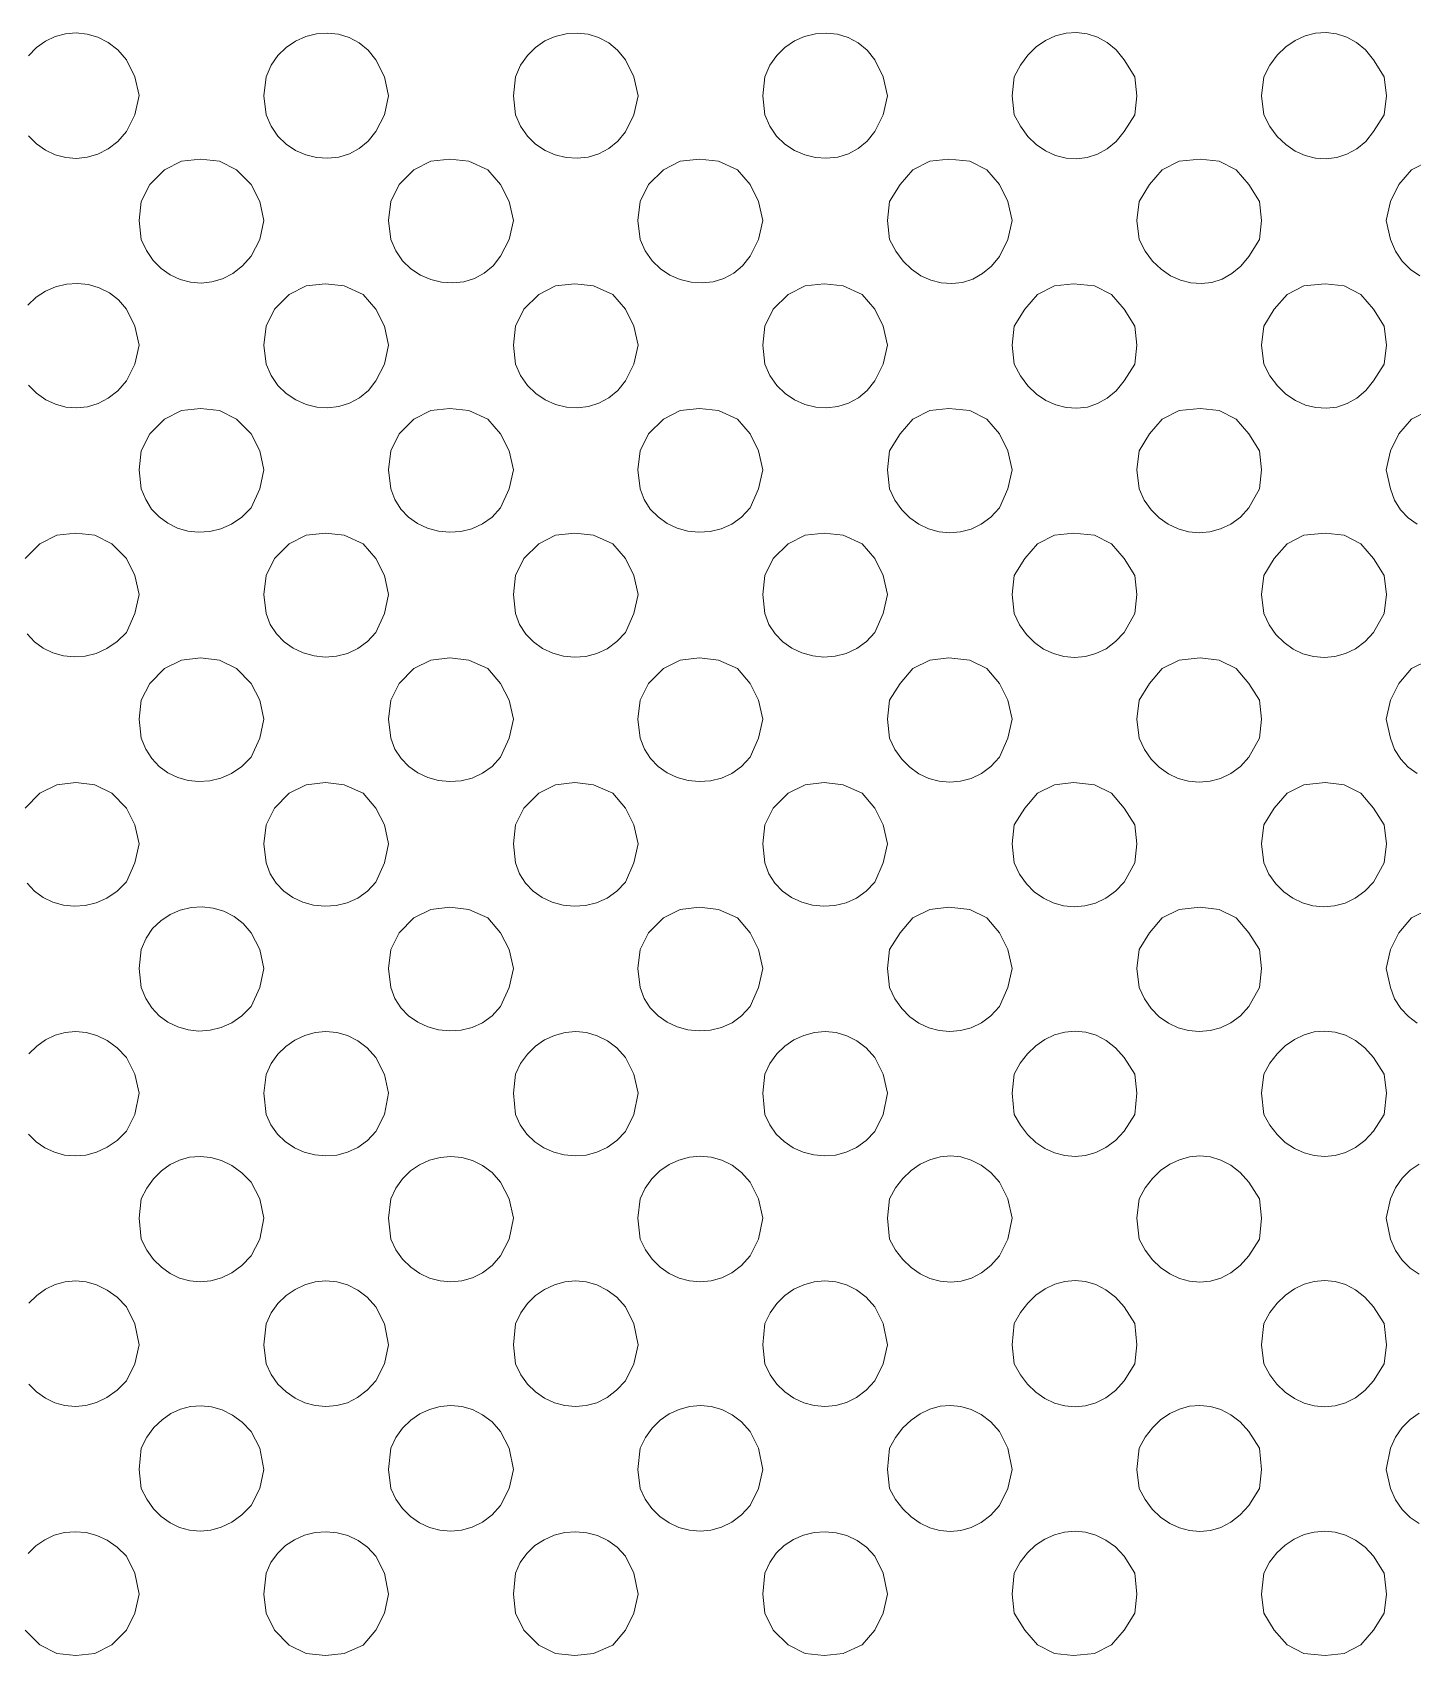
# Model space of a CAD drawing. Extents: x 0 to 248, y -13 to 228.
# Drawn here: x 73.58 to 90.39, y 89.84 to 109.61 of the extents above; entities that cross this region are included whole.
import ezdxf

# ---------------------------------------------------------------- set-up
doc = ezdxf.new("R2010")
doc.units = 0
doc.layers.add('GEOMETRY', color=7, linetype='Continuous')

msp = doc.modelspace()

# ---------------------------------------------------------------- linework, layer by layer
at = {"layer": 'GEOMETRY', "lineweight": 13}
for points in [[(73.531, 108.356), (73.628, 108.258), (73.738, 108.18), (73.858, 108.124), (73.985, 108.09), (74.116, 108.08), (74.248, 108.094), (74.377, 108.132), (74.502, 108.197), (74.619, 108.288), (74.725, 108.406), (74.828, 108.613), (74.88, 108.845), (74.88, 108.845), (74.828, 109.075), (74.725, 109.282), (74.618, 109.401), (74.501, 109.492), (74.376, 109.556), (74.246, 109.595), (74.114, 109.609), (73.984, 109.598), (73.858, 109.564), (73.738, 109.508), (73.628, 109.43), (73.531, 109.331)], [(90.589, 108.046), (90.383, 107.942), (90.228, 107.762), (90.125, 107.555), (90.074, 107.325), (90.125, 107.093), (90.187, 106.949), (90.268, 106.827), (90.368, 106.726), (90.481, 106.649)], [(73.532, 105.317), (73.63, 105.218), (73.741, 105.14), (73.861, 105.084), (73.988, 105.051), (74.118, 105.041), (74.25, 105.055), (74.379, 105.094), (74.504, 105.159), (74.62, 105.25), (74.725, 105.369), (74.828, 105.574), (74.88, 105.806), (74.88, 105.806), (74.828, 106.038), (74.725, 106.243), (74.629, 106.355), (74.517, 106.442), (74.394, 106.505), (74.263, 106.543), (74.128, 106.557), (73.993, 106.549), (73.862, 106.517), (73.738, 106.464), (73.624, 106.389), (73.525, 106.292)], [(90.589, 105.007), (90.383, 104.903), (90.228, 104.723), (90.125, 104.516), (90.074, 104.286), (90.125, 104.054), (90.175, 103.917), (90.248, 103.8), (90.341, 103.702), (90.449, 103.624)], [(73.514, 102.288), (73.605, 102.191), (73.711, 102.114), (73.829, 102.057), (73.956, 102.02), (74.088, 102.006), (74.223, 102.016), (74.357, 102.049), (74.487, 102.107), (74.611, 102.192), (74.725, 102.304), (74.828, 102.535), (74.88, 102.767), (74.88, 102.767), (74.828, 102.998), (74.725, 103.204), (74.545, 103.384), (74.339, 103.488), (74.108, 103.513), (73.875, 103.488), (73.669, 103.384), (73.489, 103.204)], [(90.589, 101.968), (90.383, 101.866), (90.228, 101.684), (90.125, 101.477), (90.074, 101.247), (90.125, 101.015), (90.176, 100.879), (90.25, 100.761), (90.342, 100.663), (90.45, 100.585)], [(73.514, 99.249), (73.605, 99.152), (73.711, 99.075), (73.829, 99.017), (73.956, 98.981), (74.088, 98.967), (74.223, 98.976), (74.357, 99.01), (74.487, 99.068), (74.611, 99.153), (74.725, 99.265), (74.828, 99.496), (74.88, 99.728), (74.88, 99.728), (74.828, 99.959), (74.725, 100.165), (74.545, 100.347), (74.339, 100.449), (74.108, 100.474), (73.875, 100.449), (73.669, 100.347), (73.489, 100.165)], [(90.589, 98.929), (90.383, 98.825), (90.228, 98.645), (90.125, 98.44), (90.074, 98.208), (90.125, 97.976), (90.176, 97.839), (90.25, 97.721), (90.343, 97.623), (90.451, 97.545)], [(73.53, 96.191), (73.625, 96.098), (73.732, 96.024), (73.848, 95.971), (73.972, 95.937), (74.1, 95.926), (74.231, 95.937), (74.361, 95.972), (74.489, 96.031), (74.611, 96.115), (74.725, 96.226), (74.828, 96.431), (74.88, 96.689), (74.88, 96.689), (74.828, 96.92), (74.725, 97.126), (74.611, 97.242), (74.489, 97.331), (74.363, 97.393), (74.234, 97.43), (74.105, 97.443), (73.978, 97.431), (73.855, 97.397), (73.739, 97.342), (73.632, 97.265), (73.536, 97.169)], [(90.474, 95.827), (90.364, 95.752), (90.268, 95.655), (90.187, 95.538), (90.125, 95.401), (90.074, 95.169), (90.125, 94.911), (90.187, 94.774), (90.268, 94.657), (90.365, 94.56), (90.474, 94.484)], [(73.535, 93.146), (73.63, 93.05), (73.737, 92.974), (73.853, 92.918), (73.975, 92.884), (74.102, 92.872), (74.231, 92.884), (74.361, 92.921), (74.487, 92.983), (74.61, 93.071), (74.725, 93.186), (74.828, 93.394), (74.88, 93.623), (74.88, 93.623), (74.828, 93.881), (74.725, 94.086), (74.61, 94.203), (74.488, 94.292), (74.361, 94.354), (74.232, 94.391), (74.104, 94.403), (73.977, 94.392), (73.855, 94.358), (73.74, 94.302), (73.633, 94.226), (73.537, 94.13)], [(90.474, 92.79), (90.364, 92.714), (90.267, 92.617), (90.187, 92.5), (90.125, 92.363), (90.074, 92.105), (90.125, 91.875), (90.187, 91.737), (90.267, 91.619), (90.364, 91.522), (90.473, 91.446)], [(73.489, 90.147), (73.669, 89.968), (73.875, 89.864), (74.108, 89.838), (74.339, 89.864), (74.545, 89.968), (74.725, 90.147), (74.828, 90.355), (74.88, 90.584), (74.88, 90.584), (74.828, 90.843), (74.725, 91.05), (74.613, 91.16), (74.491, 91.243), (74.363, 91.302), (74.232, 91.336), (74.101, 91.347), (73.971, 91.336), (73.846, 91.303), (73.729, 91.249), (73.622, 91.176), (73.527, 91.083)]]:
    msp.add_lwpolyline(points, dxfattribs=at)
for points in [[(77.919, 108.843), (77.868, 109.075), (77.765, 109.282), (77.67, 109.399), (77.56, 109.489), (77.439, 109.554), (77.309, 109.593), (77.175, 109.608), (77.041, 109.598), (76.909, 109.566), (76.784, 109.51), (76.67, 109.433), (76.569, 109.334), (76.487, 109.215), (76.426, 109.075), (76.4, 108.843), (76.426, 108.613), (76.487, 108.473), (76.569, 108.353), (76.67, 108.255), (76.785, 108.178), (76.91, 108.123), (77.042, 108.09), (77.177, 108.081), (77.311, 108.096), (77.441, 108.135), (77.562, 108.2), (77.671, 108.29), (77.765, 108.406), (77.868, 108.613), (77.919, 108.843)], [(80.958, 108.842), (80.907, 109.075), (80.804, 109.282), (80.709, 109.399), (80.6, 109.49), (80.478, 109.554), (80.349, 109.593), (80.215, 109.608), (80.081, 109.599), (79.949, 109.566), (79.824, 109.511), (79.71, 109.433), (79.609, 109.335), (79.526, 109.215), (79.464, 109.075), (79.439, 108.842), (79.464, 108.613), (79.525, 108.473), (79.609, 108.353), (79.71, 108.254), (79.825, 108.177), (79.95, 108.122), (80.082, 108.09), (80.217, 108.081), (80.351, 108.096), (80.48, 108.135), (80.601, 108.199), (80.71, 108.289), (80.804, 108.405), (80.907, 108.613), (80.958, 108.842)], [(83.997, 108.843), (83.946, 109.075), (83.843, 109.282), (83.749, 109.399), (83.639, 109.489), (83.517, 109.554), (83.388, 109.593), (83.254, 109.608), (83.119, 109.599), (82.987, 109.566), (82.862, 109.511), (82.747, 109.433), (82.647, 109.335), (82.564, 109.215), (82.503, 109.075), (82.477, 108.843), (82.503, 108.613), (82.564, 108.473), (82.646, 108.353), (82.747, 108.255), (82.862, 108.178), (82.988, 108.123), (83.12, 108.09), (83.255, 108.081), (83.39, 108.096), (83.52, 108.135), (83.641, 108.2), (83.75, 108.29), (83.843, 108.406), (83.946, 108.613), (83.997, 108.843)], [(87.036, 108.843), (87.01, 109.075), (86.881, 109.282), (86.782, 109.401), (86.672, 109.493), (86.554, 109.559), (86.429, 109.599), (86.301, 109.614), (86.172, 109.606), (86.045, 109.573), (85.924, 109.517), (85.81, 109.439), (85.706, 109.339), (85.616, 109.217), (85.542, 109.075), (85.516, 108.843), (85.542, 108.613), (85.616, 108.471), (85.706, 108.349), (85.81, 108.249), (85.924, 108.171), (86.045, 108.115), (86.172, 108.083), (86.301, 108.074), (86.43, 108.09), (86.555, 108.131), (86.673, 108.196), (86.783, 108.288), (86.881, 108.406), (87.01, 108.613), (87.036, 108.843)], [(90.075, 108.843), (90.049, 109.075), (89.92, 109.282), (89.822, 109.401), (89.712, 109.492), (89.594, 109.558), (89.469, 109.599), (89.341, 109.615), (89.212, 109.606), (89.085, 109.574), (88.963, 109.518), (88.849, 109.44), (88.746, 109.339), (88.655, 109.218), (88.581, 109.075), (88.555, 108.843), (88.581, 108.613), (88.655, 108.47), (88.745, 108.348), (88.849, 108.248), (88.964, 108.17), (89.086, 108.115), (89.213, 108.083), (89.342, 108.074), (89.471, 108.09), (89.595, 108.131), (89.714, 108.197), (89.823, 108.288), (89.92, 108.406), (90.049, 108.613), (90.075, 108.843)], [(76.4, 107.325), (76.348, 107.555), (76.245, 107.762), (76.065, 107.942), (75.859, 108.046), (75.627, 108.071), (75.396, 108.046), (75.189, 107.942), (75.008, 107.762), (74.906, 107.555), (74.88, 107.325), (74.906, 107.093), (74.97, 106.956), (75.052, 106.837), (75.149, 106.739), (75.259, 106.661), (75.379, 106.605), (75.505, 106.571), (75.636, 106.561), (75.767, 106.575), (75.897, 106.614), (76.022, 106.678), (76.139, 106.77), (76.245, 106.888), (76.348, 107.093), (76.4, 107.325)], [(79.439, 107.325), (79.386, 107.557), (79.284, 107.762), (79.129, 107.942), (78.898, 108.046), (78.666, 108.071), (78.433, 108.046), (78.227, 107.942), (78.047, 107.762), (77.945, 107.557), (77.918, 107.325), (77.945, 107.093), (78.007, 106.953), (78.09, 106.833), (78.191, 106.734), (78.307, 106.657), (78.433, 106.603), (78.565, 106.571), (78.7, 106.562), (78.834, 106.578), (78.964, 106.618), (79.084, 106.682), (79.192, 106.772), (79.284, 106.888), (79.386, 107.093), (79.439, 107.325)], [(82.478, 107.325), (82.425, 107.557), (82.323, 107.762), (82.168, 107.942), (81.937, 108.046), (81.705, 108.071), (81.473, 108.046), (81.267, 107.942), (81.086, 107.762), (80.984, 107.557), (80.957, 107.325), (80.984, 107.093), (81.046, 106.953), (81.129, 106.834), (81.23, 106.735), (81.346, 106.658), (81.471, 106.603), (81.604, 106.571), (81.739, 106.563), (81.873, 106.578), (82.002, 106.617), (82.123, 106.682), (82.231, 106.772), (82.323, 106.888), (82.425, 107.093), (82.478, 107.325)], [(85.516, 107.325), (85.464, 107.555), (85.362, 107.762), (85.206, 107.942), (85, 108.046), (84.744, 108.071), (84.512, 108.046), (84.305, 107.942), (84.151, 107.762), (84.023, 107.555), (83.996, 107.325), (84.023, 107.093), (84.097, 106.951), (84.187, 106.829), (84.29, 106.729), (84.404, 106.651), (84.526, 106.595), (84.652, 106.563), (84.781, 106.554), (84.91, 106.57), (85.035, 106.61), (85.154, 106.676), (85.264, 106.768), (85.362, 106.886), (85.464, 107.093), (85.516, 107.325)], [(88.555, 107.325), (88.53, 107.555), (88.401, 107.762), (88.245, 107.942), (88.039, 108.046), (87.808, 108.071), (87.55, 108.046), (87.344, 107.942), (87.19, 107.762), (87.062, 107.555), (87.035, 107.325), (87.062, 107.093), (87.136, 106.951), (87.226, 106.829), (87.33, 106.729), (87.444, 106.651), (87.566, 106.595), (87.692, 106.563), (87.821, 106.554), (87.95, 106.57), (88.075, 106.61), (88.193, 106.676), (88.303, 106.768), (88.401, 106.886), (88.53, 107.093), (88.555, 107.325)], [(77.919, 105.806), (77.868, 106.036), (77.765, 106.243), (77.61, 106.422), (77.379, 106.527), (77.148, 106.552), (76.915, 106.527), (76.709, 106.422), (76.529, 106.243), (76.426, 106.036), (76.4, 105.806), (76.426, 105.574), (76.487, 105.433), (76.571, 105.313), (76.672, 105.214), (76.787, 105.137), (76.913, 105.082), (77.045, 105.05), (77.18, 105.042), (77.314, 105.057), (77.443, 105.097), (77.564, 105.162), (77.672, 105.252), (77.765, 105.369), (77.868, 105.574), (77.919, 105.806)], [(80.958, 105.806), (80.907, 106.036), (80.804, 106.243), (80.649, 106.422), (80.417, 106.527), (80.186, 106.551), (79.954, 106.527), (79.748, 106.422), (79.568, 106.243), (79.464, 106.036), (79.439, 105.806), (79.464, 105.574), (79.526, 105.433), (79.61, 105.313), (79.711, 105.214), (79.827, 105.137), (79.953, 105.083), (80.085, 105.051), (80.219, 105.042), (80.353, 105.057), (80.482, 105.097), (80.603, 105.162), (80.711, 105.252), (80.804, 105.369), (80.907, 105.574), (80.958, 105.806)], [(83.997, 105.806), (83.946, 106.036), (83.843, 106.243), (83.687, 106.423), (83.456, 106.527), (83.225, 106.552), (82.993, 106.527), (82.786, 106.423), (82.606, 106.243), (82.503, 106.036), (82.477, 105.806), (82.503, 105.574), (82.565, 105.433), (82.648, 105.313), (82.749, 105.214), (82.865, 105.137), (82.991, 105.083), (83.123, 105.051), (83.258, 105.042), (83.392, 105.057), (83.521, 105.097), (83.642, 105.162), (83.75, 105.252), (83.843, 105.369), (83.946, 105.574), (83.997, 105.806)], [(87.036, 105.806), (87.01, 106.038), (86.881, 106.243), (86.725, 106.423), (86.521, 106.527), (86.264, 106.552), (86.032, 106.527), (85.826, 106.423), (85.671, 106.243), (85.542, 106.038), (85.516, 105.806), (85.542, 105.574), (85.617, 105.431), (85.707, 105.309), (85.811, 105.209), (85.926, 105.131), (86.048, 105.076), (86.175, 105.044), (86.304, 105.035), (86.432, 105.051), (86.557, 105.092), (86.675, 105.158), (86.784, 105.25), (86.881, 105.369), (87.01, 105.574), (87.036, 105.806)], [(90.075, 105.806), (90.049, 106.038), (89.92, 106.243), (89.765, 106.423), (89.559, 106.527), (89.328, 106.552), (89.07, 106.527), (88.865, 106.423), (88.71, 106.243), (88.581, 106.038), (88.555, 105.806), (88.581, 105.574), (88.656, 105.43), (88.747, 105.308), (88.851, 105.208), (88.966, 105.13), (89.088, 105.075), (89.216, 105.043), (89.345, 105.035), (89.473, 105.051), (89.597, 105.092), (89.715, 105.159), (89.824, 105.251), (89.92, 105.369), (90.049, 105.574), (90.075, 105.806)], [(76.4, 104.286), (76.348, 104.516), (76.245, 104.723), (76.065, 104.903), (75.859, 105.007), (75.627, 105.032), (75.396, 105.007), (75.189, 104.903), (75.008, 104.723), (74.906, 104.516), (74.88, 104.286), (74.906, 104.054), (74.959, 103.923), (75.032, 103.808), (75.123, 103.711), (75.229, 103.634), (75.346, 103.576), (75.472, 103.54), (75.604, 103.525), (75.739, 103.534), (75.873, 103.567), (76.005, 103.625), (76.129, 103.71), (76.245, 103.821), (76.348, 104.054), (76.4, 104.286)], [(79.439, 104.286), (79.386, 104.516), (79.284, 104.723), (79.129, 104.903), (78.898, 105.007), (78.666, 105.032), (78.433, 105.007), (78.227, 104.903), (78.047, 104.723), (77.945, 104.516), (77.918, 104.286), (77.945, 104.054), (77.995, 103.922), (78.068, 103.807), (78.162, 103.71), (78.272, 103.633), (78.394, 103.575), (78.525, 103.539), (78.661, 103.525), (78.798, 103.534), (78.933, 103.567), (79.061, 103.626), (79.18, 103.71), (79.284, 103.821), (79.386, 104.054), (79.439, 104.286)], [(82.478, 104.286), (82.425, 104.518), (82.323, 104.723), (82.168, 104.903), (81.937, 105.007), (81.705, 105.032), (81.473, 105.007), (81.267, 104.903), (81.086, 104.723), (80.984, 104.518), (80.957, 104.286), (80.984, 104.054), (81.034, 103.922), (81.107, 103.807), (81.201, 103.711), (81.311, 103.633), (81.433, 103.576), (81.564, 103.539), (81.7, 103.525), (81.837, 103.534), (81.972, 103.567), (82.1, 103.625), (82.219, 103.71), (82.323, 103.821), (82.425, 104.054), (82.478, 104.286)], [(85.516, 104.286), (85.464, 104.516), (85.362, 104.723), (85.206, 104.903), (85, 105.007), (84.744, 105.032), (84.512, 105.007), (84.305, 104.903), (84.151, 104.723), (84.023, 104.516), (83.996, 104.286), (84.023, 104.054), (84.087, 103.917), (84.17, 103.799), (84.268, 103.7), (84.378, 103.622), (84.498, 103.565), (84.625, 103.53), (84.755, 103.518), (84.886, 103.529), (85.016, 103.564), (85.14, 103.624), (85.256, 103.71), (85.362, 103.821), (85.464, 104.054), (85.516, 104.286)], [(88.555, 104.286), (88.53, 104.516), (88.401, 104.723), (88.245, 104.903), (88.039, 105.007), (87.808, 105.032), (87.55, 105.007), (87.344, 104.903), (87.19, 104.723), (87.062, 104.516), (87.035, 104.286), (87.062, 104.054), (87.126, 103.917), (87.209, 103.799), (87.306, 103.701), (87.417, 103.623), (87.537, 103.566), (87.664, 103.531), (87.794, 103.519), (87.925, 103.53), (88.055, 103.565), (88.179, 103.625), (88.296, 103.71), (88.401, 103.821), (88.53, 104.054), (88.555, 104.286)], [(77.919, 102.767), (77.868, 102.997), (77.765, 103.204), (77.61, 103.383), (77.379, 103.488), (77.148, 103.513), (76.915, 103.488), (76.709, 103.383), (76.529, 103.204), (76.426, 102.997), (76.4, 102.767), (76.426, 102.535), (76.476, 102.401), (76.551, 102.286), (76.645, 102.188), (76.755, 102.111), (76.878, 102.054), (77.01, 102.018), (77.146, 102.004), (77.283, 102.014), (77.417, 102.048), (77.545, 102.107), (77.662, 102.192), (77.765, 102.304), (77.868, 102.535), (77.919, 102.767)], [(80.958, 102.767), (80.907, 102.997), (80.804, 103.204), (80.649, 103.383), (80.417, 103.488), (80.186, 103.513), (79.954, 103.488), (79.748, 103.383), (79.568, 103.204), (79.464, 102.997), (79.439, 102.767), (79.464, 102.535), (79.515, 102.401), (79.59, 102.285), (79.684, 102.188), (79.795, 102.11), (79.918, 102.053), (80.049, 102.017), (80.185, 102.004), (80.322, 102.013), (80.456, 102.047), (80.583, 102.106), (80.701, 102.192), (80.804, 102.304), (80.907, 102.535), (80.958, 102.767)], [(83.997, 102.767), (83.946, 102.998), (83.843, 103.204), (83.687, 103.384), (83.456, 103.488), (83.225, 103.513), (82.993, 103.488), (82.786, 103.384), (82.606, 103.204), (82.503, 102.998), (82.477, 102.767), (82.503, 102.535), (82.553, 102.401), (82.628, 102.286), (82.722, 102.188), (82.832, 102.111), (82.955, 102.054), (83.087, 102.018), (83.223, 102.004), (83.361, 102.014), (83.495, 102.048), (83.623, 102.107), (83.74, 102.192), (83.843, 102.304), (83.946, 102.535), (83.997, 102.767)], [(87.036, 102.767), (87.01, 102.998), (86.881, 103.204), (86.725, 103.384), (86.521, 103.488), (86.264, 103.513), (86.032, 103.488), (85.826, 103.384), (85.671, 103.204), (85.542, 102.998), (85.516, 102.767), (85.542, 102.535), (85.607, 102.397), (85.69, 102.279), (85.788, 102.18), (85.899, 102.102), (86.019, 102.046), (86.146, 102.011), (86.276, 101.999), (86.408, 102.011), (86.537, 102.046), (86.66, 102.106), (86.776, 102.192), (86.881, 102.304), (87.01, 102.535), (87.036, 102.767)], [(90.075, 102.767), (90.049, 102.998), (89.92, 103.204), (89.765, 103.384), (89.559, 103.488), (89.328, 103.513), (89.07, 103.488), (88.865, 103.384), (88.71, 103.204), (88.581, 102.998), (88.555, 102.767), (88.581, 102.535), (88.646, 102.397), (88.729, 102.278), (88.828, 102.18), (88.939, 102.102), (89.059, 102.045), (89.186, 102.011), (89.317, 101.999), (89.448, 102.01), (89.577, 102.046), (89.7, 102.106), (89.816, 102.192), (89.92, 102.304), (90.049, 102.535), (90.075, 102.767)], [(76.4, 101.247), (76.348, 101.479), (76.245, 101.684), (76.065, 101.866), (75.859, 101.968), (75.627, 101.995), (75.396, 101.968), (75.189, 101.866), (75.008, 101.684), (74.906, 101.479), (74.88, 101.247), (74.906, 101.015), (74.96, 100.883), (75.034, 100.768), (75.125, 100.672), (75.231, 100.594), (75.349, 100.536), (75.475, 100.5), (75.607, 100.486), (75.741, 100.495), (75.875, 100.528), (76.006, 100.587), (76.13, 100.672), (76.245, 100.784), (76.348, 101.015), (76.4, 101.247)], [(79.439, 101.247), (79.386, 101.479), (79.284, 101.684), (79.129, 101.866), (78.898, 101.968), (78.666, 101.995), (78.433, 101.968), (78.227, 101.866), (78.047, 101.684), (77.945, 101.479), (77.918, 101.247), (77.945, 101.015), (77.996, 100.882), (78.07, 100.767), (78.164, 100.67), (78.274, 100.593), (78.397, 100.535), (78.528, 100.499), (78.664, 100.486), (78.801, 100.495), (78.935, 100.529), (79.063, 100.588), (79.181, 100.672), (79.284, 100.784), (79.386, 101.015), (79.439, 101.247)], [(82.478, 101.247), (82.425, 101.479), (82.323, 101.684), (82.168, 101.866), (81.937, 101.968), (81.705, 101.995), (81.473, 101.968), (81.267, 101.866), (81.086, 101.684), (80.984, 101.479), (80.957, 101.247), (80.984, 101.015), (81.035, 100.883), (81.109, 100.768), (81.203, 100.671), (81.313, 100.593), (81.436, 100.536), (81.567, 100.5), (81.703, 100.486), (81.84, 100.495), (81.974, 100.529), (82.102, 100.587), (82.22, 100.672), (82.323, 100.784), (82.425, 101.015), (82.478, 101.247)], [(85.516, 101.247), (85.464, 101.477), (85.362, 101.684), (85.206, 101.866), (85, 101.968), (84.744, 101.993), (84.512, 101.968), (84.305, 101.866), (84.151, 101.684), (84.023, 101.477), (83.996, 101.247), (84.023, 101.015), (84.088, 100.878), (84.171, 100.76), (84.269, 100.661), (84.379, 100.583), (84.499, 100.526), (84.626, 100.492), (84.756, 100.48), (84.888, 100.491), (85.017, 100.526), (85.141, 100.587), (85.257, 100.672), (85.362, 100.784), (85.464, 101.015), (85.516, 101.247)], [(88.555, 101.247), (88.53, 101.477), (88.401, 101.684), (88.245, 101.866), (88.039, 101.968), (87.808, 101.993), (87.55, 101.968), (87.344, 101.866), (87.19, 101.684), (87.062, 101.477), (87.035, 101.247), (87.062, 101.015), (87.127, 100.878), (87.21, 100.76), (87.308, 100.661), (87.419, 100.583), (87.539, 100.526), (87.665, 100.492), (87.796, 100.48), (87.927, 100.491), (88.056, 100.526), (88.18, 100.587), (88.296, 100.672), (88.401, 100.784), (88.53, 101.015), (88.555, 101.247)], [(77.919, 99.728), (77.868, 99.959), (77.765, 100.165), (77.61, 100.345), (77.379, 100.449), (77.148, 100.474), (76.915, 100.449), (76.709, 100.345), (76.529, 100.165), (76.426, 99.959), (76.4, 99.728), (76.426, 99.496), (76.475, 99.364), (76.548, 99.249), (76.642, 99.153), (76.752, 99.075), (76.874, 99.018), (77.005, 98.982), (77.141, 98.968), (77.279, 98.977), (77.413, 99.01), (77.542, 99.068), (77.66, 99.152), (77.765, 99.263), (77.868, 99.496), (77.919, 99.728)], [(80.958, 99.728), (80.907, 99.959), (80.804, 100.165), (80.649, 100.344), (80.417, 100.449), (80.186, 100.474), (79.954, 100.449), (79.748, 100.344), (79.568, 100.165), (79.464, 99.959), (79.439, 99.728), (79.464, 99.496), (79.514, 99.364), (79.588, 99.249), (79.681, 99.152), (79.791, 99.075), (79.913, 99.018), (80.044, 98.982), (80.18, 98.968), (80.318, 98.977), (80.452, 99.01), (80.581, 99.068), (80.699, 99.152), (80.804, 99.263), (80.907, 99.496), (80.958, 99.728)], [(83.997, 99.728), (83.946, 99.96), (83.843, 100.165), (83.687, 100.345), (83.456, 100.449), (83.225, 100.474), (82.993, 100.449), (82.786, 100.345), (82.606, 100.165), (82.503, 99.96), (82.477, 99.728), (82.503, 99.496), (82.552, 99.364), (82.626, 99.249), (82.719, 99.153), (82.829, 99.075), (82.952, 99.018), (83.083, 98.982), (83.219, 98.968), (83.357, 98.977), (83.492, 99.01), (83.62, 99.068), (83.739, 99.152), (83.843, 99.263), (83.946, 99.496), (83.997, 99.728)], [(87.036, 99.728), (87.01, 99.959), (86.881, 100.165), (86.725, 100.347), (86.521, 100.449), (86.264, 100.474), (86.032, 100.449), (85.826, 100.347), (85.671, 100.165), (85.542, 99.959), (85.516, 99.728), (85.542, 99.496), (85.606, 99.359), (85.689, 99.242), (85.786, 99.143), (85.896, 99.066), (86.015, 99.009), (86.142, 98.974), (86.272, 98.961), (86.403, 98.972), (86.532, 99.007), (86.656, 99.067), (86.774, 99.152), (86.881, 99.263), (87.01, 99.496), (87.036, 99.728)], [(90.075, 99.728), (90.049, 99.959), (89.92, 100.165), (89.765, 100.347), (89.559, 100.449), (89.328, 100.474), (89.07, 100.449), (88.865, 100.347), (88.71, 100.165), (88.581, 99.959), (88.555, 99.728), (88.581, 99.496), (88.645, 99.359), (88.728, 99.242), (88.825, 99.143), (88.935, 99.066), (89.055, 99.009), (89.181, 98.974), (89.311, 98.961), (89.442, 98.972), (89.572, 99.007), (89.696, 99.067), (89.813, 99.152), (89.92, 99.263), (90.049, 99.496), (90.075, 99.728)], [(76.4, 98.208), (76.348, 98.44), (76.245, 98.645), (76.148, 98.758), (76.037, 98.845), (75.913, 98.907), (75.782, 98.945), (75.647, 98.96), (75.512, 98.951), (75.381, 98.92), (75.256, 98.866), (75.143, 98.791), (75.044, 98.695), (74.964, 98.578), (74.906, 98.44), (74.88, 98.208), (74.906, 97.976), (74.959, 97.844), (75.033, 97.729), (75.125, 97.632), (75.231, 97.555), (75.349, 97.498), (75.476, 97.461), (75.608, 97.447), (75.743, 97.457), (75.877, 97.49), (76.007, 97.549), (76.131, 97.633), (76.245, 97.745), (76.348, 97.976), (76.4, 98.208)], [(79.439, 98.208), (79.386, 98.44), (79.284, 98.645), (79.129, 98.825), (78.898, 98.929), (78.666, 98.957), (78.433, 98.929), (78.227, 98.825), (78.047, 98.645), (77.945, 98.44), (77.918, 98.208), (77.945, 97.978), (77.995, 97.845), (78.068, 97.729), (78.162, 97.632), (78.273, 97.555), (78.396, 97.497), (78.528, 97.461), (78.664, 97.448), (78.802, 97.457), (78.936, 97.491), (79.064, 97.549), (79.181, 97.634), (79.284, 97.745), (79.386, 97.978), (79.439, 98.208)], [(82.478, 98.208), (82.425, 98.44), (82.323, 98.645), (82.168, 98.825), (81.937, 98.929), (81.705, 98.957), (81.473, 98.929), (81.267, 98.825), (81.086, 98.645), (80.984, 98.44), (80.957, 98.208), (80.984, 97.978), (81.034, 97.845), (81.107, 97.73), (81.201, 97.633), (81.312, 97.555), (81.435, 97.498), (81.566, 97.462), (81.703, 97.448), (81.84, 97.457), (81.975, 97.49), (82.103, 97.549), (82.22, 97.634), (82.323, 97.745), (82.425, 97.978), (82.478, 98.208)], [(85.516, 98.208), (85.464, 98.44), (85.362, 98.645), (85.206, 98.825), (85, 98.929), (84.744, 98.957), (84.512, 98.929), (84.305, 98.825), (84.151, 98.645), (84.023, 98.44), (83.996, 98.208), (84.023, 97.976), (84.088, 97.839), (84.171, 97.721), (84.269, 97.622), (84.379, 97.544), (84.499, 97.487), (84.626, 97.453), (84.756, 97.441), (84.888, 97.452), (85.017, 97.487), (85.141, 97.548), (85.257, 97.633), (85.362, 97.745), (85.464, 97.976), (85.516, 98.208)], [(88.555, 98.208), (88.53, 98.44), (88.401, 98.645), (88.245, 98.825), (88.039, 98.929), (87.808, 98.957), (87.55, 98.929), (87.344, 98.825), (87.19, 98.645), (87.062, 98.44), (87.035, 98.208), (87.062, 97.976), (87.127, 97.839), (87.21, 97.721), (87.308, 97.622), (87.419, 97.544), (87.539, 97.487), (87.665, 97.453), (87.796, 97.441), (87.927, 97.452), (88.056, 97.487), (88.18, 97.548), (88.296, 97.633), (88.401, 97.745), (88.53, 97.976), (88.555, 98.208)], [(77.919, 96.689), (77.868, 96.918), (77.765, 97.126), (77.659, 97.242), (77.543, 97.33), (77.418, 97.392), (77.288, 97.429), (77.156, 97.44), (77.025, 97.429), (76.898, 97.394), (76.777, 97.338), (76.667, 97.261), (76.569, 97.165), (76.488, 97.05), (76.426, 96.918), (76.4, 96.689), (76.426, 96.431), (76.485, 96.303), (76.564, 96.192), (76.66, 96.1), (76.771, 96.026), (76.892, 95.972), (77.02, 95.938), (77.153, 95.927), (77.286, 95.937), (77.417, 95.972), (77.543, 96.03), (77.66, 96.114), (77.765, 96.224), (77.868, 96.431), (77.919, 96.689)], [(80.958, 96.689), (80.907, 96.92), (80.804, 97.126), (80.7, 97.241), (80.585, 97.329), (80.461, 97.391), (80.331, 97.428), (80.199, 97.44), (80.068, 97.429), (79.94, 97.395), (79.819, 97.34), (79.708, 97.263), (79.609, 97.167), (79.527, 97.053), (79.464, 96.92), (79.439, 96.689), (79.464, 96.431), (79.523, 96.303), (79.603, 96.192), (79.7, 96.099), (79.81, 96.025), (79.931, 95.971), (80.059, 95.938), (80.192, 95.926), (80.325, 95.937), (80.456, 95.971), (80.582, 96.03), (80.699, 96.114), (80.804, 96.224), (80.907, 96.431), (80.958, 96.689)], [(83.997, 96.689), (83.946, 96.921), (83.843, 97.126), (83.739, 97.241), (83.624, 97.329), (83.5, 97.391), (83.37, 97.428), (83.237, 97.44), (83.106, 97.429), (82.978, 97.395), (82.856, 97.34), (82.745, 97.264), (82.647, 97.168), (82.565, 97.053), (82.503, 96.921), (82.477, 96.689), (82.503, 96.431), (82.562, 96.303), (82.641, 96.192), (82.738, 96.1), (82.848, 96.026), (82.969, 95.972), (83.098, 95.938), (83.23, 95.927), (83.364, 95.937), (83.495, 95.972), (83.621, 96.03), (83.738, 96.114), (83.843, 96.224), (83.946, 96.431), (83.997, 96.689)], [(87.036, 96.689), (87.01, 96.921), (86.881, 97.126), (86.775, 97.243), (86.661, 97.333), (86.539, 97.396), (86.413, 97.433), (86.285, 97.445), (86.158, 97.434), (86.033, 97.4), (85.914, 97.343), (85.803, 97.266), (85.702, 97.17), (85.614, 97.054), (85.542, 96.921), (85.516, 96.689), (85.542, 96.431), (85.616, 96.299), (85.704, 96.186), (85.805, 96.091), (85.915, 96.017), (86.033, 95.963), (86.156, 95.93), (86.283, 95.92), (86.41, 95.932), (86.535, 95.968), (86.657, 96.029), (86.773, 96.114), (86.881, 96.226), (87.01, 96.431), (87.036, 96.689)], [(90.075, 96.689), (90.049, 96.921), (89.92, 97.126), (89.814, 97.244), (89.699, 97.334), (89.577, 97.397), (89.451, 97.435), (89.324, 97.447), (89.197, 97.436), (89.073, 97.402), (88.954, 97.346), (88.843, 97.268), (88.743, 97.171), (88.654, 97.055), (88.581, 96.921), (88.555, 96.689), (88.581, 96.431), (88.655, 96.299), (88.743, 96.185), (88.844, 96.091), (88.954, 96.016), (89.072, 95.963), (89.196, 95.93), (89.323, 95.92), (89.45, 95.932), (89.576, 95.968), (89.697, 96.029), (89.813, 96.114), (89.92, 96.226), (90.049, 96.431), (90.075, 96.689)], [(76.4, 95.169), (76.348, 95.401), (76.245, 95.606), (76.13, 95.721), (76.007, 95.809), (75.881, 95.871), (75.751, 95.908), (75.622, 95.92), (75.495, 95.909), (75.373, 95.875), (75.257, 95.82), (75.15, 95.744), (75.055, 95.648), (74.972, 95.534), (74.906, 95.401), (74.88, 95.169), (74.906, 94.911), (74.972, 94.779), (75.055, 94.664), (75.15, 94.569), (75.257, 94.493), (75.373, 94.437), (75.496, 94.403), (75.623, 94.392), (75.752, 94.405), (75.881, 94.441), (76.008, 94.503), (76.13, 94.592), (76.245, 94.707), (76.348, 94.911), (76.4, 95.169)], [(79.439, 95.169), (79.386, 95.401), (79.284, 95.608), (79.18, 95.723), (79.064, 95.811), (78.94, 95.872), (78.81, 95.908), (78.677, 95.92), (78.545, 95.908), (78.417, 95.874), (78.296, 95.819), (78.185, 95.743), (78.088, 95.647), (78.007, 95.533), (77.945, 95.401), (77.918, 95.169), (77.945, 94.911), (78.008, 94.78), (78.09, 94.666), (78.188, 94.57), (78.298, 94.494), (78.419, 94.438), (78.546, 94.404), (78.677, 94.393), (78.809, 94.405), (78.939, 94.441), (79.063, 94.503), (79.179, 94.591), (79.284, 94.707), (79.386, 94.911), (79.439, 95.169)], [(82.478, 95.169), (82.425, 95.401), (82.323, 95.608), (82.219, 95.724), (82.103, 95.812), (81.978, 95.874), (81.848, 95.91), (81.716, 95.922), (81.584, 95.91), (81.456, 95.875), (81.335, 95.82), (81.225, 95.743), (81.127, 95.647), (81.046, 95.533), (80.984, 95.401), (80.957, 95.169), (80.984, 94.911), (81.047, 94.78), (81.129, 94.666), (81.227, 94.57), (81.337, 94.494), (81.458, 94.438), (81.585, 94.404), (81.716, 94.392), (81.848, 94.404), (81.978, 94.441), (82.102, 94.503), (82.218, 94.591), (82.323, 94.707), (82.425, 94.911), (82.478, 95.169)], [(85.516, 95.169), (85.464, 95.401), (85.362, 95.606), (85.255, 95.723), (85.14, 95.813), (85.018, 95.876), (84.892, 95.913), (84.764, 95.925), (84.638, 95.914), (84.514, 95.88), (84.396, 95.824), (84.285, 95.747), (84.184, 95.65), (84.096, 95.535), (84.023, 95.401), (83.996, 95.169), (84.023, 94.911), (84.095, 94.778), (84.183, 94.662), (84.284, 94.566), (84.395, 94.489), (84.514, 94.433), (84.638, 94.399), (84.766, 94.388), (84.894, 94.4), (85.02, 94.437), (85.142, 94.5), (85.257, 94.59), (85.362, 94.707), (85.464, 94.911), (85.516, 95.169)], [(88.555, 95.169), (88.53, 95.401), (88.401, 95.606), (88.294, 95.723), (88.179, 95.812), (88.057, 95.875), (87.931, 95.913), (87.804, 95.925), (87.677, 95.914), (87.554, 95.88), (87.435, 95.825), (87.325, 95.748), (87.224, 95.651), (87.136, 95.535), (87.062, 95.401), (87.035, 95.169), (87.062, 94.911), (87.136, 94.777), (87.224, 94.661), (87.325, 94.565), (87.435, 94.488), (87.554, 94.432), (87.677, 94.399), (87.804, 94.388), (87.932, 94.4), (88.058, 94.438), (88.179, 94.501), (88.295, 94.59), (88.401, 94.707), (88.53, 94.911), (88.555, 95.169)], [(77.919, 93.623), (77.868, 93.881), (77.765, 94.086), (77.659, 94.203), (77.542, 94.292), (77.417, 94.354), (77.288, 94.39), (77.156, 94.402), (77.026, 94.39), (76.899, 94.356), (76.779, 94.3), (76.669, 94.224), (76.571, 94.128), (76.489, 94.013), (76.426, 93.881), (76.4, 93.623), (76.426, 93.392), (76.489, 93.261), (76.571, 93.146), (76.669, 93.05), (76.779, 92.974), (76.898, 92.918), (77.025, 92.883), (77.155, 92.871), (77.287, 92.883), (77.416, 92.919), (77.541, 92.981), (77.658, 93.07), (77.765, 93.186), (77.868, 93.392), (77.919, 93.623)], [(80.958, 93.623), (80.907, 93.881), (80.804, 94.086), (80.698, 94.203), (80.581, 94.291), (80.456, 94.354), (80.327, 94.39), (80.196, 94.402), (80.065, 94.39), (79.938, 94.356), (79.818, 94.3), (79.708, 94.224), (79.61, 94.128), (79.528, 94.013), (79.464, 93.881), (79.439, 93.623), (79.464, 93.392), (79.528, 93.26), (79.61, 93.146), (79.708, 93.05), (79.818, 92.974), (79.938, 92.918), (80.064, 92.883), (80.195, 92.871), (80.326, 92.883), (80.455, 92.919), (80.58, 92.981), (80.697, 93.07), (80.804, 93.186), (80.907, 93.392), (80.958, 93.623)], [(83.997, 93.623), (83.946, 93.882), (83.843, 94.087), (83.737, 94.204), (83.62, 94.293), (83.496, 94.355), (83.366, 94.391), (83.234, 94.403), (83.104, 94.391), (82.977, 94.357), (82.857, 94.301), (82.746, 94.225), (82.649, 94.129), (82.567, 94.014), (82.503, 93.882), (82.477, 93.623), (82.503, 93.392), (82.566, 93.26), (82.648, 93.146), (82.745, 93.05), (82.856, 92.974), (82.976, 92.918), (83.103, 92.884), (83.234, 92.873), (83.366, 92.884), (83.496, 92.921), (83.62, 92.982), (83.737, 93.071), (83.843, 93.186), (83.946, 93.392), (83.997, 93.623)], [(87.036, 93.623), (87.01, 93.882), (86.881, 94.087), (86.773, 94.206), (86.658, 94.296), (86.536, 94.359), (86.41, 94.396), (86.283, 94.409), (86.157, 94.397), (86.034, 94.362), (85.916, 94.306), (85.805, 94.229), (85.705, 94.132), (85.616, 94.016), (85.542, 93.882), (85.516, 93.623), (85.542, 93.392), (85.616, 93.259), (85.704, 93.143), (85.805, 93.047), (85.915, 92.97), (86.033, 92.913), (86.157, 92.879), (86.283, 92.867), (86.411, 92.88), (86.536, 92.917), (86.658, 92.979), (86.774, 93.069), (86.881, 93.186), (87.01, 93.392), (87.036, 93.623)], [(90.075, 93.623), (90.049, 93.882), (89.92, 94.086), (89.813, 94.205), (89.697, 94.295), (89.576, 94.358), (89.45, 94.396), (89.323, 94.408), (89.197, 94.397), (89.073, 94.363), (88.955, 94.307), (88.845, 94.23), (88.744, 94.132), (88.655, 94.016), (88.581, 93.882), (88.555, 93.623), (88.581, 93.394), (88.654, 93.26), (88.742, 93.144), (88.843, 93.047), (88.954, 92.969), (89.072, 92.913), (89.196, 92.879), (89.322, 92.867), (89.45, 92.88), (89.576, 92.917), (89.698, 92.98), (89.813, 93.069), (89.92, 93.186), (90.049, 93.394), (90.075, 93.623)], [(76.4, 92.105), (76.348, 92.363), (76.245, 92.568), (76.134, 92.68), (76.015, 92.767), (75.891, 92.83), (75.763, 92.868), (75.634, 92.882), (75.507, 92.873), (75.384, 92.841), (75.267, 92.787), (75.158, 92.712), (75.06, 92.616), (74.975, 92.499), (74.906, 92.363), (74.88, 92.105), (74.906, 91.875), (74.972, 91.742), (75.054, 91.627), (75.149, 91.531), (75.256, 91.455), (75.372, 91.399), (75.494, 91.365), (75.621, 91.354), (75.751, 91.366), (75.88, 91.402), (76.007, 91.464), (76.13, 91.552), (76.245, 91.668), (76.348, 91.875), (76.4, 92.105)], [(79.439, 92.105), (79.386, 92.363), (79.284, 92.568), (79.18, 92.684), (79.064, 92.773), (78.939, 92.835), (78.81, 92.871), (78.678, 92.883), (78.547, 92.872), (78.419, 92.838), (78.299, 92.782), (78.188, 92.705), (78.09, 92.61), (78.008, 92.495), (77.945, 92.363), (77.918, 92.105), (77.945, 91.875), (78.007, 91.743), (78.088, 91.628), (78.186, 91.532), (78.296, 91.455), (78.417, 91.399), (78.544, 91.365), (78.675, 91.353), (78.808, 91.365), (78.938, 91.401), (79.062, 91.463), (79.179, 91.552), (79.284, 91.668), (79.386, 91.875), (79.439, 92.105)], [(82.478, 92.105), (82.425, 92.363), (82.323, 92.568), (82.219, 92.684), (82.103, 92.773), (81.979, 92.835), (81.849, 92.871), (81.717, 92.883), (81.586, 92.872), (81.458, 92.837), (81.338, 92.782), (81.227, 92.705), (81.129, 92.609), (81.047, 92.495), (80.984, 92.363), (80.957, 92.105), (80.984, 91.875), (81.046, 91.743), (81.127, 91.629), (81.225, 91.533), (81.335, 91.456), (81.455, 91.4), (81.583, 91.365), (81.714, 91.353), (81.846, 91.365), (81.976, 91.401), (82.101, 91.463), (82.218, 91.551), (82.323, 91.668), (82.425, 91.875), (82.478, 92.105)], [(85.516, 92.105), (85.464, 92.363), (85.362, 92.568), (85.255, 92.685), (85.14, 92.774), (85.018, 92.837), (84.892, 92.874), (84.764, 92.886), (84.638, 92.875), (84.514, 92.841), (84.396, 92.785), (84.285, 92.708), (84.184, 92.611), (84.096, 92.496), (84.023, 92.363), (83.996, 92.105), (84.023, 91.873), (84.096, 91.739), (84.183, 91.624), (84.284, 91.527), (84.394, 91.45), (84.512, 91.394), (84.636, 91.36), (84.763, 91.348), (84.891, 91.361), (85.017, 91.397), (85.139, 91.46), (85.255, 91.548), (85.362, 91.665), (85.464, 91.873), (85.516, 92.105)], [(88.555, 92.105), (88.53, 92.363), (88.401, 92.568), (88.294, 92.684), (88.179, 92.773), (88.057, 92.836), (87.931, 92.873), (87.804, 92.886), (87.677, 92.875), (87.554, 92.841), (87.435, 92.786), (87.325, 92.709), (87.224, 92.612), (87.136, 92.497), (87.062, 92.363), (87.035, 92.105), (87.062, 91.873), (87.135, 91.739), (87.223, 91.623), (87.324, 91.526), (87.435, 91.449), (87.553, 91.393), (87.677, 91.36), (87.804, 91.349), (87.931, 91.361), (88.057, 91.399), (88.179, 91.462), (88.294, 91.551), (88.401, 91.668), (88.53, 91.873), (88.555, 92.105)], [(77.919, 90.584), (77.868, 90.842), (77.765, 91.047), (77.663, 91.157), (77.548, 91.241), (77.424, 91.3), (77.293, 91.335), (77.159, 91.347), (77.026, 91.336), (76.896, 91.304), (76.774, 91.25), (76.662, 91.177), (76.565, 91.083), (76.485, 90.972), (76.426, 90.842), (76.4, 90.584), (76.426, 90.355), (76.529, 90.147), (76.709, 89.965), (76.915, 89.864), (77.148, 89.838), (77.379, 89.864), (77.61, 89.965), (77.765, 90.147), (77.868, 90.355), (77.919, 90.584)], [(80.958, 90.584), (80.907, 90.842), (80.804, 91.047), (80.702, 91.157), (80.588, 91.241), (80.463, 91.3), (80.333, 91.335), (80.199, 91.347), (80.065, 91.336), (79.936, 91.304), (79.814, 91.25), (79.702, 91.177), (79.604, 91.083), (79.523, 90.972), (79.464, 90.842), (79.439, 90.584), (79.464, 90.355), (79.568, 90.147), (79.748, 89.965), (79.954, 89.864), (80.186, 89.838), (80.417, 89.864), (80.649, 89.965), (80.804, 90.147), (80.907, 90.355), (80.958, 90.584)], [(83.997, 90.585), (83.946, 90.843), (83.843, 91.048), (83.741, 91.158), (83.627, 91.241), (83.502, 91.301), (83.371, 91.335), (83.237, 91.347), (83.104, 91.336), (82.974, 91.304), (82.852, 91.251), (82.74, 91.177), (82.642, 91.084), (82.562, 90.973), (82.503, 90.843), (82.477, 90.585), (82.503, 90.355), (82.606, 90.148), (82.786, 89.968), (82.993, 89.864), (83.225, 89.839), (83.456, 89.864), (83.687, 89.968), (83.843, 90.148), (83.946, 90.355), (83.997, 90.585)], [(87.036, 90.584), (87.01, 90.843), (86.881, 91.05), (86.774, 91.161), (86.659, 91.245), (86.537, 91.305), (86.411, 91.341), (86.283, 91.353), (86.155, 91.343), (86.031, 91.31), (85.913, 91.256), (85.802, 91.182), (85.701, 91.088), (85.614, 90.975), (85.542, 90.843), (85.516, 90.584), (85.542, 90.355), (85.671, 90.147), (85.826, 89.968), (86.032, 89.864), (86.264, 89.839), (86.521, 89.864), (86.725, 89.968), (86.881, 90.147), (87.01, 90.355), (87.036, 90.584)], [(90.075, 90.584), (90.049, 90.843), (89.92, 91.05), (89.815, 91.16), (89.7, 91.245), (89.579, 91.305), (89.453, 91.341), (89.324, 91.353), (89.197, 91.343), (89.072, 91.311), (88.953, 91.257), (88.842, 91.183), (88.741, 91.089), (88.653, 90.975), (88.581, 90.843), (88.555, 90.584), (88.581, 90.355), (88.71, 90.147), (88.865, 89.968), (89.07, 89.864), (89.328, 89.839), (89.559, 89.864), (89.765, 89.968), (89.92, 90.147), (90.049, 90.355), (90.075, 90.584)]]:
    msp.add_lwpolyline(points, close=True, dxfattribs=at)

doc.saveas('drawing.dxf')
